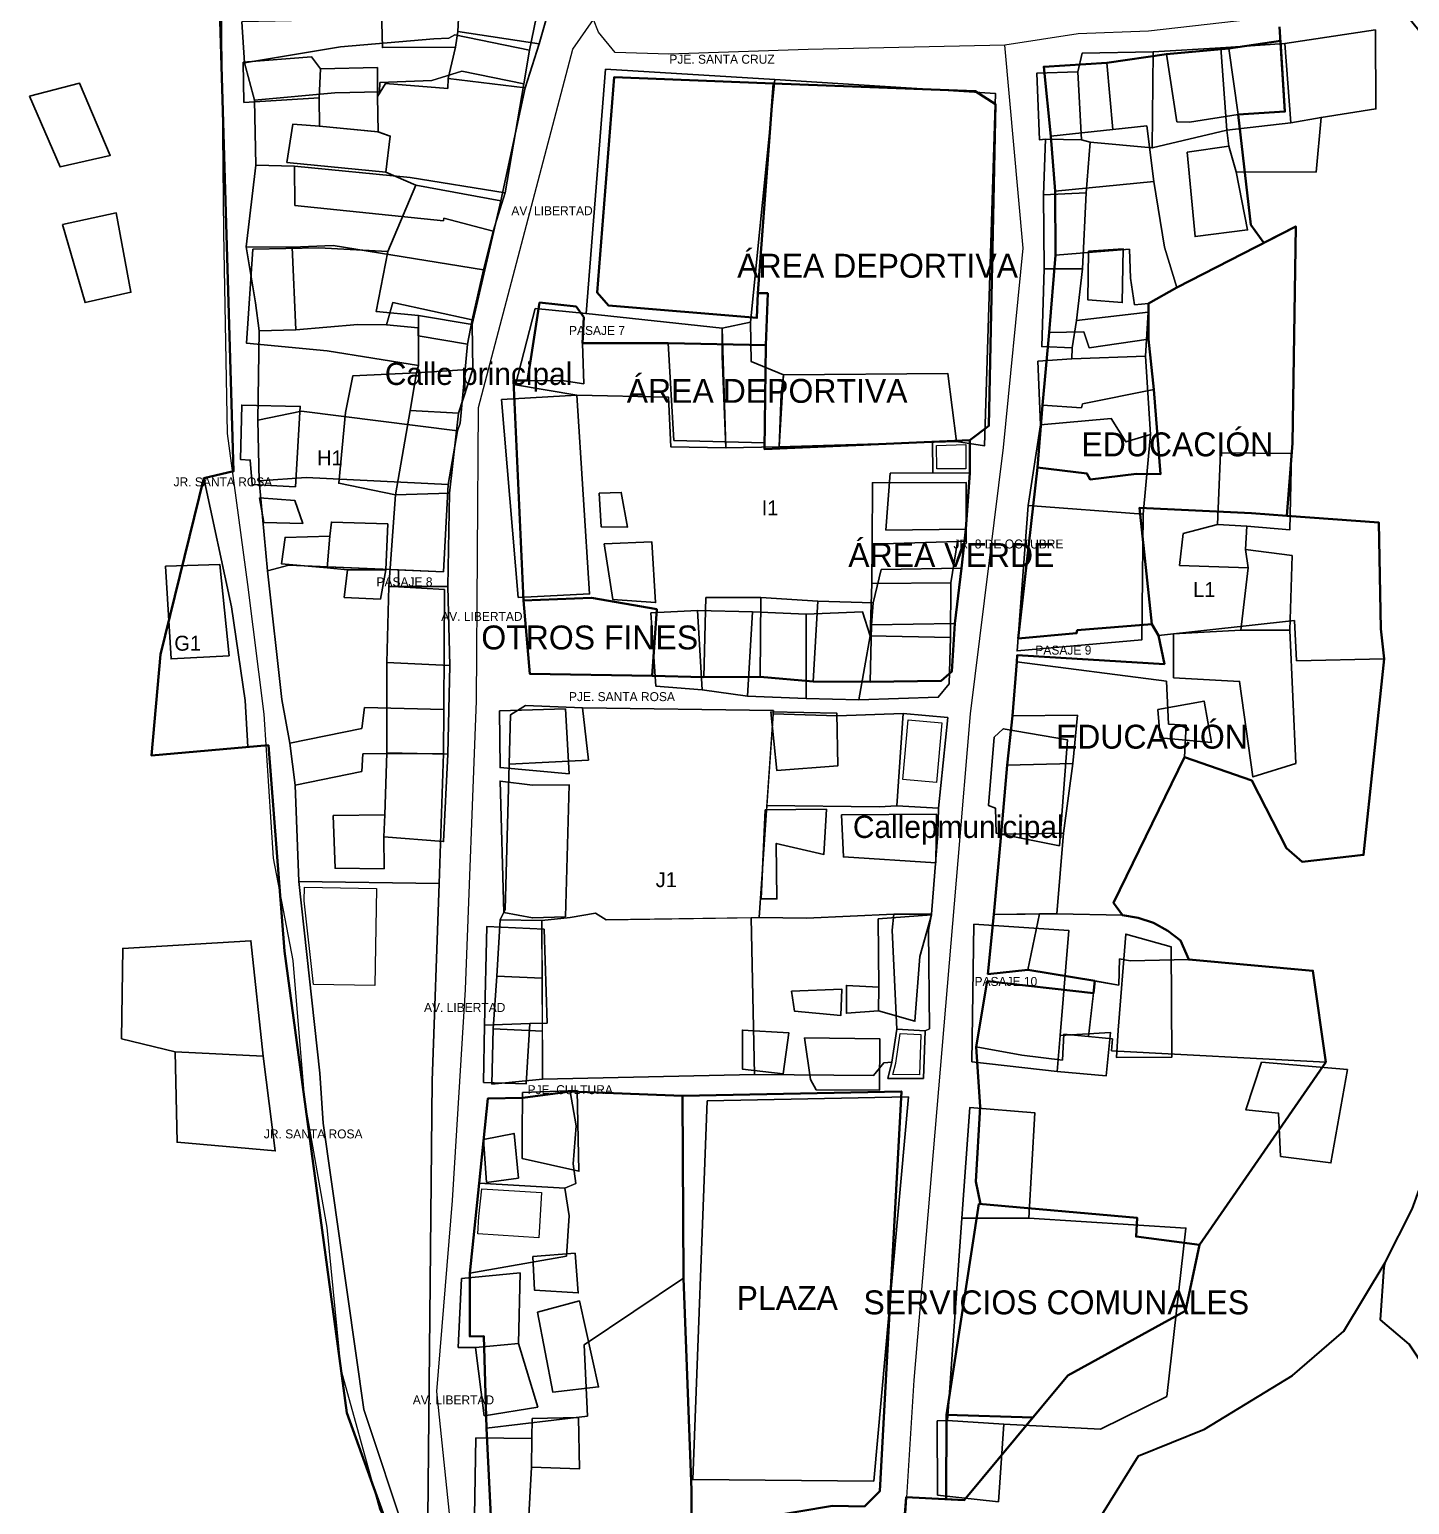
# Model space of a CAD drawing. Header units: metres. Extents: x 425183 to 426000, y 8434421 to 8436790.
# Drawn here: x 425346.7 to 425519.7, y 8435591.9 to 8435776.9 of the extents above; entities that cross this region are included whole.
import ezdxf
from ezdxf.enums import TextEntityAlignment as Align

# ---------------------------------------------------------------- set-up
doc = ezdxf.new("R2010")
doc.units = ezdxf.units.M
for name, color, linetype, lineweight in [('01_RIOS_Y_CUENCAS', 140, 'Continuous', 35), ('02_CALLES_Y_VIAS', 7, 'Continuous', 25), ('03_MANZANAS_ROTULOS', 6, 'Continuous', 35), ('04_LOTES_PREDIALES', 7, 'Continuous', 15), ('05_HUELLAS_CASAS_USUARIO', 30, 'Continuous', 30), ('06_HUELLAS_CASAS_COMPLEMENTO', 4, 'Continuous', 25), ('07_EQUIPAMIENTOS', 3, 'Continuous', 40)]:
    doc.layers.add(name, color=color, linetype=linetype, lineweight=lineweight)
doc.layers.add('08_TOPONIMIA_ROTULOS', color=7, linetype='Continuous')

msp = doc.modelspace()

# ---------------------------------------------------------------- linework, layer by layer
at = {"layer": '01_RIOS_Y_CUENCAS'}
for points in [[(425481.13, 8435590.67), (425485.73, 8435598.03), (425494.01, 8435601.4), (425505.05, 8435608.14), (425511.48, 8435613.66), (425516.66, 8435622.29), (425520.07, 8435628.99), (425524.97, 8435642.48), (425527.12, 8435665.17), (425528.96, 8435679.58), (425530.49, 8435689.7), (425534.78, 8435713.92), (425540, 8435732.31), (425539.08, 8435750.71), (425536.93, 8435758.68), (425530.49, 8435768.18), (425524.36, 8435772.47), (425512.21, 8435787.57)], [(425527.43, 8435590.59), (425527.04, 8435594.27), (425524.97, 8435600.79), (425523.13, 8435604.85), (425521.83, 8435608.83), (425519.69, 8435612.05), (425516.08, 8435615.12), (425516.54, 8435621.71), (425516.66, 8435622.29)]]:
    msp.add_lwpolyline(points, dxfattribs=at)
at = {"layer": '02_CALLES_Y_VIAS'}
for points in [[(425398.68, 8435573.24), (425394.66, 8435582.37), (425390.59, 8435591.34), (425385.76, 8435608.81), (425384, 8435626.67), (425381.17, 8435642.54), (425379.71, 8435660.17), (425377.26, 8435672.97), (425376.11, 8435691.06), (425374.04, 8435707.31), (425371.51, 8435726.24), (425371.05, 8435751.45), (425370.66, 8435788.63)], [(425574.58, 8435724.27), (425573.05, 8435736.05), (425566.46, 8435747.39), (425556.34, 8435761.34), (425547.45, 8435770.31), (425538.64, 8435776.29), (425531.12, 8435779.74), (425527.22, 8435781.35), (425509.51, 8435779.97), (425501.69, 8435778.36), (425486.98, 8435776.67), (425478.16, 8435776.36), (425468.96, 8435774.93)], [(425386.74, 8435282.47), (425392.66, 8435302.63), (425392.84, 8435335.12), (425391.47, 8435357.95), (425392.12, 8435389.7), (425392.57, 8435427.02), (425391.4, 8435444.65), (425395.01, 8435486.43), (425394.75, 8435513.35), (425398.03, 8435541.03), (425398.15, 8435562.38), (425398.68, 8435573.24), (425400.14, 8435583.17), (425397.74, 8435606.1), (425399.73, 8435630.05), (425401.33, 8435656.51), (425402.72, 8435692.72), (425402.98, 8435729.48), (425414.81, 8435774.44), (425417.41, 8435778.16)], [(425446.04, 8435366.98), (425450.88, 8435380.12), (425452.95, 8435393.76), (425454.4, 8435410.01), (425453.33, 8435434.46), (425452.41, 8435466.19), (425452.41, 8435535.48), (425454.86, 8435563.38), (425457.62, 8435607.53), (425463.14, 8435672.68), (425464.67, 8435691.08), (425468.81, 8435724.49), (425471.26, 8435749.48), (425468.96, 8435774.93), (425444.32, 8435774.39), (425426.85, 8435773.78), (425420.1, 8435774.01), (425418.03, 8435776.54), (425417.41, 8435778.16)]]:
    msp.add_lwpolyline(points, dxfattribs=at)
at = {"layer": '04_LOTES_PREDIALES'}
for points in [[(425401.99, 8435780.04), (425402.83, 8435783.44), (425392.27, 8435781.17), (425392.48, 8435779.18), (425389.09, 8435778.96), (425385.8, 8435778.1), (425373.3, 8435777.87), (425373.62, 8435772.73), (425385.66, 8435774.72), (425397.37, 8435775.73), (425399.27, 8435775.79), (425400.01, 8435776.21), (425409.36, 8435774.28), (425410.21, 8435778.34), (425401.99, 8435780.04)], [(425400.87, 8435771.68), (425408.66, 8435770.09), (425409.36, 8435774.28), (425400.01, 8435776.21), (425399.27, 8435775.79), (425397.37, 8435775.73), (425385.66, 8435774.72), (425373.62, 8435772.73), (425374.89, 8435768.05), (425384.95, 8435768.94), (425390.55, 8435769.06), (425390.61, 8435770.25), (425397.11, 8435770.49), (425400.87, 8435771.68)], [(425497.07, 8435774.49), (425489.25, 8435773.8), (425490.55, 8435765.3), (425492.15, 8435765.29), (425498.23, 8435766.22), (425497.07, 8435774.49)], [(425503.55, 8435775.46), (425497.07, 8435774.49), (425498.23, 8435766.22), (425504.11, 8435766.6), (425503.55, 8435775.46)], [(425481.78, 8435772.72), (425473.85, 8435772.21), (425474.75, 8435763.51), (425482.51, 8435764.35), (425481.78, 8435772.72)], [(425481.78, 8435772.72), (425482.51, 8435764.35), (425486.78, 8435764.82), (425487.66, 8435757.82), (425489.02, 8435749.58), (425490.55, 8435744.56), (425501.46, 8435750.15), (425499.81, 8435752.41), (425498.23, 8435766.22), (425492.15, 8435765.29), (425490.55, 8435765.3), (425489.25, 8435773.8), (425481.78, 8435772.72)], [(425408.66, 8435770.09), (425400.87, 8435771.68), (425397.11, 8435770.49), (425390.61, 8435770.25), (425390.55, 8435769.06), (425384.95, 8435768.94), (425374.89, 8435768.05), (425375.03, 8435759.9), (425379.88, 8435759.74), (425394.41, 8435758.34), (425406.3, 8435756.39), (425408.66, 8435770.09)], [(425439.98, 8435770.14), (425420, 8435770.92), (425417.84, 8435743.9), (425419.26, 8435742.29), (425437.89, 8435740.72), (425437.99, 8435743.82), (425439.98, 8435770.14)], [(425486.78, 8435764.82), (425474.75, 8435763.51), (425475.27, 8435756.63), (425487.66, 8435757.82), (425486.78, 8435764.82)], [(425398.62, 8435753.24), (425398.57, 8435752.9), (425379.92, 8435754.84), (425379.88, 8435759.74), (425375.03, 8435759.9), (425373.84, 8435749.62), (425379.59, 8435749.59), (425384.73, 8435749.81), (425403.59, 8435746.77), (425404.81, 8435751.62), (425398.62, 8435753.24)], [(425406.3, 8435756.39), (425394.41, 8435758.34), (425379.88, 8435759.74), (425379.92, 8435754.84), (425398.57, 8435752.9), (425398.62, 8435753.24), (425404.81, 8435751.62), (425406.3, 8435756.39)], [(425475.34, 8435748.58), (425484.61, 8435749.33), (425484.72, 8435745.73), (425485.24, 8435742.37), (425486.98, 8435742.55), (425490.55, 8435744.56), (425489.02, 8435749.58), (425487.66, 8435757.82), (425475.27, 8435756.63), (425475.34, 8435748.58)], [(425379.59, 8435749.59), (425373.84, 8435749.62), (425375, 8435742.62), (425375.46, 8435739.1), (425380.06, 8435739.25), (425379.59, 8435749.59)], [(425403.59, 8435746.77), (425384.73, 8435749.81), (425379.59, 8435749.59), (425380.06, 8435739.25), (425387.83, 8435739.89), (425391.43, 8435739.87), (425392.22, 8435742.66), (425402.18, 8435740.48), (425403.59, 8435746.77)], [(425484.72, 8435745.73), (425484.61, 8435749.33), (425475.34, 8435748.58), (425474.52, 8435738.91), (425478.87, 8435738.99), (425479.57, 8435736.96), (425486.99, 8435738.05), (425486.98, 8435742.55), (425485.24, 8435742.37), (425484.72, 8435745.73)], [(425402.18, 8435740.48), (425392.22, 8435742.66), (425391.43, 8435739.87), (425395.42, 8435739.5), (425395.39, 8435738.46), (425401.61, 8435737.43), (425402.18, 8435740.48)], [(425416.01, 8435737.57), (425416.18, 8435740.81), (425415.2, 8435742.14), (425410.63, 8435742.65), (425409.1, 8435732.87), (425413.7, 8435732.83), (425416.17, 8435732.47), (425416.01, 8435737.57)], [(425401.61, 8435737.43), (425395.39, 8435738.46), (425395.42, 8435739.5), (425391.43, 8435739.87), (425387.83, 8435739.89), (425380.06, 8435739.25), (425375.46, 8435739.1), (425375.31, 8435727.9), (425380.79, 8435729.05), (425400.33, 8435726.58), (425400.67, 8435727.52), (425401.61, 8435737.43)], [(425416.01, 8435737.57), (425416.17, 8435732.47), (425413.7, 8435732.83), (425407.35, 8435732.88), (425408.61, 8435705.31), (425417.15, 8435705.64), (425425.33, 8435704.21), (425424.76, 8435695.83), (425431.21, 8435695.69), (425431.48, 8435705.69), (425438.38, 8435705.67), (425445.52, 8435705.23), (425452.46, 8435705), (425453.48, 8435709.18), (425463.53, 8435709.34), (425464.1, 8435714.25), (425454.05, 8435714.1), (425454.58, 8435721.28), (425459.93, 8435721.29), (425459.9, 8435725.19), (425438.82, 8435724.28), (425438.83, 8435725.08), (425427.48, 8435725.34), (425426.76, 8435737.57), (425416.01, 8435737.57)], [(425439.01, 8435737.32), (425426.76, 8435737.57), (425427.48, 8435725.34), (425438.83, 8435725.08), (425439.01, 8435737.32)], [(425486.99, 8435738.05), (425479.57, 8435736.96), (425478.87, 8435738.99), (425474.52, 8435738.91), (425473.72, 8435729.8), (425478.61, 8435729.46), (425478.71, 8435729.95), (425487.68, 8435731.74), (425486.99, 8435738.05)], [(425473.06, 8435721.98), (425479.27, 8435721.22), (425479.67, 8435720.48), (425485.48, 8435721.16), (425488.48, 8435721.12), (425487.68, 8435731.74), (425478.71, 8435729.95), (425478.61, 8435729.46), (425473.72, 8435729.8), (425473.06, 8435721.98)], [(425400.33, 8435726.58), (425380.79, 8435729.05), (425375.31, 8435727.9), (425375.46, 8435720.3), (425381.35, 8435720.7), (425399.18, 8435719.83), (425400.33, 8435726.58)], [(425464.6, 8435725.39), (425459.9, 8435725.19), (425459.93, 8435721.29), (425464.58, 8435721.29), (425464.6, 8435725.39)], [(425372, 8435704.49), (425368.53, 8435720.62), (425363.09, 8435698.53), (425361.95, 8435685.88), (425374.05, 8435686.93), (425373.72, 8435692.77), (425372, 8435704.49)], [(425368.53, 8435720.62), (425372, 8435704.49), (425373.72, 8435692.77), (425374.05, 8435686.93), (425361.95, 8435685.88), (425363.09, 8435698.53), (425368.53, 8435720.62)], [(425399.18, 8435719.83), (425381.35, 8435720.7), (425375.46, 8435720.3), (425376.52, 8435709), (425379.17, 8435709.73), (425398.6, 8435708.89), (425399.18, 8435719.83)], [(425464.58, 8435721.29), (425454.58, 8435721.28), (425454.05, 8435714.1), (425464.1, 8435714.25), (425464.58, 8435721.29)], [(425515.87, 8435715.09), (425499.91, 8435716.26), (425485.88, 8435716.93), (425487.42, 8435702.31), (425488.26, 8435700.89), (425505.3, 8435702.79), (425505.57, 8435697.75), (425516.57, 8435697.96), (425516.14, 8435701.74), (425515.87, 8435715.09)], [(425398.72, 8435706.68), (425392.93, 8435706.99), (425392.95, 8435709.14), (425379.17, 8435709.73), (425376.52, 8435709), (425378.3, 8435692.9), (425379.29, 8435687.39), (425388.35, 8435689.25), (425388.66, 8435691.88), (425398.61, 8435691.63), (425398.72, 8435706.68)], [(425463.53, 8435709.34), (425453.48, 8435709.18), (425452.46, 8435705), (425452.27, 8435702.26), (425462.72, 8435702.39), (425463.53, 8435709.34)], [(425438.38, 8435705.67), (425431.48, 8435705.69), (425431.21, 8435695.69), (425438.31, 8435695.72), (425438.38, 8435705.67)], [(425445.52, 8435705.23), (425438.38, 8435705.67), (425438.31, 8435695.72), (425444.94, 8435695.15), (425445.52, 8435705.23)], [(425452.27, 8435702.26), (425452.46, 8435705), (425445.52, 8435705.23), (425444.94, 8435695.15), (425452.09, 8435695.11), (425452.27, 8435702.26)], [(425462.72, 8435702.39), (425452.27, 8435702.26), (425452.09, 8435695.11), (425460.99, 8435695.21), (425462.34, 8435696.4), (425462.72, 8435702.39)], [(425516.57, 8435697.96), (425505.57, 8435697.75), (425505.3, 8435702.79), (425488.26, 8435700.89), (425489, 8435697.32), (425470.53, 8435698.44), (425470.5, 8435697.59), (425489.24, 8435695.17), (425489.51, 8435689.78), (425491.7, 8435689.68), (425491.51, 8435685.63), (425499.97, 8435682.71), (425504.3, 8435674.25), (425506.26, 8435672.54), (425513.96, 8435673.4), (425516.57, 8435697.96)], [(425469.92, 8435690.82), (425478.07, 8435690.92), (425477.52, 8435684.84), (425476.33, 8435676.12), (425475.48, 8435666.01), (425483.72, 8435665.84), (425482.61, 8435667.39), (425491.51, 8435685.63), (425491.7, 8435689.68), (425489.51, 8435689.78), (425489.24, 8435695.17), (425470.5, 8435697.59), (425469.92, 8435690.82)], [(425398.61, 8435691.63), (425388.66, 8435691.88), (425388.35, 8435689.25), (425379.29, 8435687.39), (425379.97, 8435682.13), (425388.34, 8435683.87), (425388.46, 8435686.06), (425398.56, 8435686.13), (425398.61, 8435691.63)], [(425461.84, 8435690.61), (425460.67, 8435679.27), (425460.58, 8435676.02), (425459.8, 8435665.95), (425459.42, 8435663.94), (425459.51, 8435651.59), (425458.97, 8435651.34), (425458.77, 8435645.34), (425454.32, 8435645.35), (425454.81, 8435647.39), (425453.82, 8435647.32), (425452.5, 8435645.75), (425437.6, 8435645.87), (425411, 8435645.28), (425404.63, 8435644.65), (425404.79, 8435651.6), (425405.26, 8435658.18), (425405.68, 8435665.27), (425406.31, 8435666.57), (425406.82, 8435684.77), (425407, 8435690.96), (425408.86, 8435692.14), (425416.01, 8435691.82), (425439.95, 8435691.52), (425439.92, 8435691.07), (425447.97, 8435690.83), (425456.21, 8435691.11), (425461.84, 8435690.61)], [(425439.95, 8435691.52), (425416.01, 8435691.82), (425416.75, 8435685.26), (425406.82, 8435684.77), (425406.31, 8435666.57), (425405.68, 8435665.27), (425410.92, 8435665.18), (425414.46, 8435665.54), (425417.66, 8435666.08), (425418.96, 8435665.24), (425438.16, 8435665.53), (425439.95, 8435691.52)], [(425416.01, 8435691.82), (425408.86, 8435692.14), (425407, 8435690.96), (425406.82, 8435684.77), (425416.75, 8435685.26), (425416.01, 8435691.82)], [(425456.21, 8435691.11), (425447.97, 8435690.83), (425439.92, 8435691.07), (425439.13, 8435679.6), (425453.23, 8435679.44), (425455.43, 8435679.54), (425456.21, 8435691.11)], [(425461.84, 8435690.61), (425456.21, 8435691.11), (425455.43, 8435679.54), (425460.67, 8435679.27), (425461.84, 8435690.61)], [(425478.07, 8435690.92), (425469.92, 8435690.82), (425469.27, 8435684.65), (425477.52, 8435684.84), (425478.07, 8435690.92)], [(425398.56, 8435686.13), (425388.46, 8435686.06), (425388.34, 8435683.87), (425379.97, 8435682.13), (425380.45, 8435670.04), (425398.05, 8435669.79), (425398.56, 8435686.13)], [(425477.52, 8435684.84), (425469.27, 8435684.65), (425468.53, 8435675.98), (425476.33, 8435676.12), (425477.52, 8435684.84)], [(425460.58, 8435676.02), (425460.67, 8435679.27), (425455.43, 8435679.54), (425453.23, 8435679.44), (425439.13, 8435679.6), (425438.16, 8435665.53), (425444.11, 8435665.46), (425455.05, 8435665.98), (425459.8, 8435665.95), (425460.58, 8435676.02)], [(425476.33, 8435676.12), (425468.53, 8435675.98), (425467.58, 8435665.93), (425475.48, 8435666.01), (425476.33, 8435676.12)], [(425397.14, 8435645.05), (425398.05, 8435669.79), (425380.45, 8435670.04), (425383.06, 8435646.03), (425383.48, 8435639.74), (425388.59, 8435603.86), (425393.99, 8435587.63), (425396.53, 8435581.76), (425397.14, 8435645.05)], [(425410.92, 8435665.18), (425405.68, 8435665.27), (425405.26, 8435658.18), (425410.95, 8435657.93), (425410.92, 8435665.18)], [(425437.16, 8435665.52), (425418.96, 8435665.24), (425417.66, 8435666.08), (425414.46, 8435665.54), (425410.92, 8435665.18), (425411, 8435645.28), (425437.6, 8435645.87), (425437.16, 8435665.52)], [(425454.85, 8435663.94), (425455.05, 8435665.98), (425444.11, 8435665.46), (425438.16, 8435665.53), (425437.16, 8435665.52), (425437.6, 8435645.87), (425452.5, 8435645.75), (425453.82, 8435647.32), (425454.81, 8435647.39), (425455.42, 8435651.55), (425454.85, 8435663.94)], [(425455.05, 8435665.98), (425454.85, 8435663.94), (425455.42, 8435651.55), (425458.97, 8435651.34), (425459.51, 8435651.59), (425459.42, 8435663.94), (425459.8, 8435665.95), (425455.05, 8435665.98)], [(425473.33, 8435665.99), (425467.58, 8435665.93), (425466.86, 8435658.46), (425471.88, 8435658.98), (425473.33, 8435665.99)], [(425483.27, 8435657.08), (425483.36, 8435660.38), (425484.69, 8435660.13), (425492.04, 8435660.26), (425491.02, 8435662.66), (425489.44, 8435663.89), (425487.64, 8435664.86), (425485.7, 8435665.52), (425483.72, 8435665.84), (425475.48, 8435666.01), (425473.33, 8435665.99), (425471.88, 8435658.98), (425483.27, 8435657.08)], [(425507.62, 8435658.86), (425492.04, 8435660.26), (425484.69, 8435660.13), (425483.36, 8435660.38), (425483.27, 8435657.08), (425480.26, 8435657.59), (425479.45, 8435650.63), (425482.49, 8435650.35), (425482.37, 8435648.81), (425509.23, 8435647.42), (425507.62, 8435658.86)], [(425410.95, 8435657.93), (425405.26, 8435658.18), (425404.79, 8435651.6), (425410.98, 8435651.28), (425410.95, 8435657.93)], [(425465.39, 8435649.33), (425471.09, 8435648.27), (425476.2, 8435647.67), (425476.36, 8435650.92), (425479.45, 8435650.63), (425480.08, 8435656.05), (425466.77, 8435657.57), (425465.39, 8435649.33)], [(425410.98, 8435651.28), (425404.79, 8435651.6), (425404.63, 8435644.65), (425411, 8435645.28), (425410.98, 8435651.28)], [(425458.97, 8435651.34), (425455.42, 8435651.55), (425454.81, 8435647.39), (425454.32, 8435645.35), (425458.77, 8435645.34), (425458.97, 8435651.34)], [(425465.88, 8435641.8), (425465.35, 8435632.46), (425465.92, 8435629.62), (425485.59, 8435627.87), (425485.43, 8435625.53), (425493.41, 8435624.5), (425509.23, 8435647.42), (425482.37, 8435648.81), (425482.49, 8435650.35), (425476.36, 8435650.92), (425476.2, 8435647.67), (425471.09, 8435648.27), (425465.39, 8435649.33), (425465.88, 8435641.8)], [(425414.48, 8435643.73), (425415.21, 8435639.44), (425414.84, 8435634.66), (425415.16, 8435632.18), (425413.78, 8435631.59), (425414.33, 8435628.14), (425413.99, 8435623.1), (425401.88, 8435620.96), (425401.87, 8435613.01), (425403.62, 8435613.06), (425403.99, 8435601.51), (425416.65, 8435603.01), (425416.22, 8435611.95), (425428.66, 8435620.34), (425428.57, 8435643.19), (425414.48, 8435643.73)], [(425403.05, 8435632.25), (425413.78, 8435631.59), (425415.16, 8435632.18), (425414.84, 8435634.66), (425415.21, 8435639.44), (425414.48, 8435643.73), (425408.53, 8435642.95), (425404.13, 8435642.85), (425403.05, 8435632.25)], [(425401.88, 8435620.96), (425413.99, 8435623.1), (425414.33, 8435628.14), (425413.78, 8435631.59), (425403.05, 8435632.25), (425401.88, 8435620.96)], [(425404.83, 8435584.53), (425403.49, 8435584.37), (425403.62, 8435573.67), (425413.72, 8435575.11), (425413.97, 8435573.23), (425425.05, 8435573.81), (425432.1, 8435573.58), (425430.48, 8435589.04), (425429.7, 8435589.66), (425429.7, 8435593.76), (425428.66, 8435620.34), (425416.22, 8435611.95), (425416.65, 8435603.01), (425403.99, 8435601.51), (425404.83, 8435584.53)], [(425472.49, 8435602.85), (425461.65, 8435603.2), (425461.62, 8435592.6), (425463.86, 8435592.48), (425472.49, 8435602.85)]]:
    msp.add_lwpolyline(points, close=True, dxfattribs=at)
for points in [[(425410.21, 8435778.34), (425409.36, 8435774.28), (425408.66, 8435770.09), (425406.3, 8435756.39), (425404.81, 8435751.62), (425403.59, 8435746.77), (425402.18, 8435740.48), (425401.61, 8435737.43), (425400.67, 8435727.52), (425400.33, 8435726.58), (425399.18, 8435719.83), (425398.6, 8435708.89), (425392.95, 8435709.14), (425392.93, 8435706.99), (425398.72, 8435706.68), (425398.61, 8435691.63), (425398.56, 8435686.13), (425398.05, 8435669.79), (425397.14, 8435645.05), (425396.53, 8435581.76)], [(425393.99, 8435587.63), (425388.59, 8435603.86), (425383.48, 8435639.74), (425383.06, 8435646.03), (425380.45, 8435670.04), (425379.97, 8435682.13), (425379.29, 8435687.39), (425378.3, 8435692.9), (425376.52, 8435709), (425375.46, 8435720.3), (425375.31, 8435727.9), (425375.46, 8435739.1), (425375, 8435742.62), (425373.84, 8435749.62), (425375.03, 8435759.9), (425374.89, 8435768.05), (425373.62, 8435772.73), (425373.3, 8435777.87)]]:
    msp.add_lwpolyline(points, dxfattribs=at)
at = {"layer": '05_HUELLAS_CASAS_USUARIO'}
for points in [[(425410.58, 8435775.09), (425411.73, 8435779.19), (425411.12, 8435783.72), (425400.81, 8435784.06), (425400.65, 8435782.49), (425400.39, 8435776.63), (425410.58, 8435775.09)], [(425390.73, 8435782.37), (425400.65, 8435782.49), (425400.39, 8435776.63), (425400.08, 8435774.67), (425390.92, 8435774.63), (425390.73, 8435782.37)], [(425399.18, 8435770.73), (425400.08, 8435774.67), (425400.39, 8435776.63), (425410.58, 8435775.09), (425408.84, 8435769.58), (425399.18, 8435770.73)], [(425504.83, 8435765.18), (425508.63, 8435765.87), (425515.52, 8435766.94), (425515.45, 8435776.83), (425504.1, 8435775.15), (425504.83, 8435765.18)], [(425487.47, 8435762.04), (425496.82, 8435764.26), (425496.06, 8435774.61), (425487.59, 8435774.07), (425487.47, 8435762.04)], [(425496.82, 8435764.26), (425504.83, 8435765.18), (425504.1, 8435775.15), (425496.06, 8435774.61), (425496.82, 8435764.26)], [(425373.44, 8435772.8), (425373.56, 8435767.74), (425382.98, 8435768.31), (425383.16, 8435771.95), (425382.03, 8435773.45), (425373.44, 8435772.8)], [(425478.14, 8435771.58), (425478.66, 8435773.92), (425487.59, 8435774.07), (425487.47, 8435762.04), (425479.67, 8435762.77), (425478.6, 8435763.07), (425478.14, 8435771.58)], [(425390.37, 8435764.06), (425390.29, 8435768.5), (425390.29, 8435772.11), (425383.16, 8435771.95), (425382.98, 8435768.31), (425383.01, 8435764.75), (425390.37, 8435764.06)], [(425405.77, 8435755.4), (425408.84, 8435769.58), (425399.18, 8435770.73), (425399.11, 8435769.5), (425391.29, 8435770.11), (425390.29, 8435768.5), (425390.37, 8435764.06), (425391.9, 8435763.52), (425391.36, 8435759), (425395.12, 8435757.39), (425405.77, 8435755.4)], [(425418.91, 8435771.91), (425416.46, 8435741.26), (425433.53, 8435739.45), (425437.07, 8435740.18), (425440.14, 8435770.61), (425418.91, 8435771.91)], [(425462.9, 8435725.24), (425466.44, 8435724.7), (425467.82, 8435768.85), (425440.14, 8435770.61), (425437.07, 8435740.18), (425437.16, 8435735.28), (425441.21, 8435733.59), (425461.83, 8435733.74), (425462.9, 8435725.24)], [(425474.08, 8435763.15), (425473.31, 8435763.07), (425473, 8435771.43), (425478.14, 8435771.58), (425478.6, 8435763.07), (425474.08, 8435763.15)], [(425346.66, 8435768.54), (425350.49, 8435759.65), (425356.78, 8435761.11), (425352.95, 8435770.15), (425346.66, 8435768.54)], [(425391.36, 8435759), (425378.95, 8435760.23), (425379.7, 8435765.04), (425383.01, 8435764.75), (425390.36, 8435764.05), (425391.9, 8435763.52), (425391.36, 8435759)], [(425497.97, 8435759.05), (425508.01, 8435759.01), (425508.63, 8435765.87), (425504.83, 8435765.18), (425496.82, 8435764.26), (425497.05, 8435762.27), (425497.97, 8435759.05)], [(425473.81, 8435756.17), (425474.08, 8435763.15), (425478.6, 8435763.07), (425479.67, 8435762.77), (425479.17, 8435756.4), (425473.81, 8435756.17)], [(425491.84, 8435761.5), (425492.84, 8435750.92), (425499.43, 8435751.77), (425497.97, 8435759.05), (425497.05, 8435762.27), (425491.84, 8435761.5)], [(425395.43, 8435741.03), (425402.17, 8435739.91), (425405.77, 8435755.4), (425395.12, 8435757.39), (425391.59, 8435749.04), (425390.14, 8435741.52), (425395.43, 8435741.03)], [(425473.9, 8435746.86), (425473.81, 8435756.17), (425479.17, 8435756.4), (425478.73, 8435746.86), (425473.9, 8435746.86)], [(425350.8, 8435752.45), (425353.64, 8435742.64), (425359.38, 8435743.94), (425357.54, 8435753.9), (425350.8, 8435752.45)], [(425374.66, 8435749.34), (425373.89, 8435737.54), (425384.01, 8435736.62), (425395.43, 8435734.74), (425395.43, 8435741.03), (425390.14, 8435741.52), (425391.59, 8435749.04), (425382.93, 8435749.5), (425374.66, 8435749.34)], [(425479.48, 8435749.09), (425479.4, 8435742.99), (425483.7, 8435742.65), (425483.81, 8435749.39), (425479.48, 8435749.09)], [(425473.9, 8435746.86), (425473.6, 8435737.13), (425477.43, 8435736.97), (425477.97, 8435740.42), (425478.73, 8435746.86), (425473.9, 8435746.86)], [(425402.24, 8435734.32), (425402.17, 8435739.91), (425395.43, 8435741.03), (425395.43, 8435734.74), (425395.19, 8435733.86), (425402.24, 8435734.32)], [(425410.08, 8435741.91), (425407.62, 8435732.33), (425415.29, 8435731.02), (425426.78, 8435730.79), (425427.09, 8435724.58), (425433.99, 8435724.43), (425433.53, 8435735.93), (425433.53, 8435739.45), (425416.46, 8435741.26), (425410.08, 8435741.91)], [(425486.61, 8435735.91), (425486.95, 8435741.46), (425477.97, 8435740.42), (425477.43, 8435736.97), (425477.37, 8435735.58), (425486.61, 8435735.91)], [(425433.99, 8435724.43), (425440.66, 8435724.58), (425441.21, 8435733.59), (425437.16, 8435735.28), (425437.07, 8435740.18), (425433.53, 8435739.45), (425433.99, 8435724.43)], [(425473.12, 8435735.3), (425473.43, 8435727.33), (425482.32, 8435728.1), (425484.16, 8435725.18), (425487.23, 8435726.1), (425486.61, 8435735.91), (425477.37, 8435735.58), (425473.12, 8435735.3)], [(425392.58, 8435718.53), (425385.45, 8435719.99), (425386.3, 8435728.88), (425387.22, 8435733.48), (425395.19, 8435733.86), (425394.42, 8435729.11), (425392.58, 8435718.53)], [(425400.48, 8435728.8), (425402.24, 8435734.32), (425395.19, 8435733.86), (425394.42, 8435729.11), (425400.48, 8435728.8)], [(425440.66, 8435724.58), (425462.9, 8435725.24), (425461.83, 8435733.74), (425441.21, 8435733.59), (425440.91, 8435731.21), (425440.66, 8435724.58)], [(425407.93, 8435705.65), (425416.9, 8435706.11), (425415.29, 8435731.02), (425405.86, 8435730.49), (425407.93, 8435705.65)], [(425380.01, 8435719.53), (425374.57, 8435719.83), (425374.34, 8435722.9), (425373.11, 8435722.98), (425373.27, 8435729.8), (425380.62, 8435729.64), (425380.01, 8435719.53)], [(425399.33, 8435718.76), (425392.58, 8435718.53), (425394.42, 8435729.11), (425400.48, 8435728.8), (425399.33, 8435718.76)], [(425473.43, 8435727.33), (425471.9, 8435717.21), (425486.31, 8435716.14), (425487.23, 8435726.1), (425484.16, 8435725.18), (425482.32, 8435728.1), (425473.43, 8435727.33)], [(425496.04, 8435723.8), (425504.93, 8435723.73), (425504.7, 8435714.15), (425499.34, 8435714.61), (425495.66, 8435714.84), (425496.04, 8435723.8)], [(425399.13, 8435707.03), (425399.33, 8435718.76), (425392.58, 8435718.53), (425391.74, 8435707.03), (425399.13, 8435707.03)], [(425418.12, 8435718.76), (425418.35, 8435714.54), (425421.65, 8435714.47), (425420.88, 8435718.84), (425418.12, 8435718.76)], [(425452.35, 8435712.36), (425452.38, 8435720.06), (425464.11, 8435720.1), (425464.11, 8435712.74), (425463.04, 8435712.7), (425452.35, 8435712.36)], [(425375.49, 8435718.15), (425376.03, 8435715.08), (425380.93, 8435714.93), (425379.93, 8435717.84), (425375.49, 8435718.15)], [(425471.9, 8435717.21), (425486.31, 8435716.14), (425486.15, 8435700.35), (425470.52, 8435698.97), (425471.9, 8435717.21)], [(425391.35, 8435709.14), (425391.58, 8435714.89), (425384.53, 8435715.12), (425384.32, 8435713.37), (425384, 8435709.37), (425386.53, 8435709.14), (425391.35, 8435709.14)], [(425384, 8435709.37), (425378.25, 8435709.91), (425378.71, 8435713.2), (425384.32, 8435713.37), (425384, 8435709.37)], [(425491.36, 8435713.69), (425490.9, 8435709.7), (425499.49, 8435709.39), (425499.18, 8435711.69), (425499.34, 8435714.61), (425495.66, 8435714.84), (425491.36, 8435713.69)], [(425418.74, 8435712.4), (425419.81, 8435705.42), (425425.18, 8435705.04), (425424.72, 8435712.63), (425418.74, 8435712.4)], [(425452.31, 8435707.42), (425452.35, 8435712.36), (425463.04, 8435712.7), (425462.2, 8435707.49), (425452.31, 8435707.42)], [(425499.49, 8435709.39), (425498.57, 8435701.58), (425504.7, 8435701.58), (425505.01, 8435710.93), (425499.18, 8435711.69), (425499.49, 8435709.39)], [(425371.7, 8435698.37), (425370.55, 8435709.79), (425363.73, 8435709.58), (425364.42, 8435697.98), (425371.7, 8435698.37)], [(425390.66, 8435705.46), (425386.14, 8435705.69), (425386.53, 8435709.14), (425391.35, 8435709.14), (425390.66, 8435705.46)], [(425399.36, 8435697.15), (425399.13, 8435707.03), (425391.74, 8435707.03), (425391.47, 8435697.53), (425399.36, 8435697.15)], [(425462.16, 8435700.67), (425462.2, 8435707.49), (425452.31, 8435707.42), (425452.08, 8435700.86), (425462.16, 8435700.67)], [(425425.21, 8435694.54), (425431.04, 8435694.08), (425430.43, 8435704.04), (425424.6, 8435703.74), (425425.21, 8435694.54)], [(425430.43, 8435704.04), (425437.32, 8435703.89), (425436.71, 8435693.31), (425431.04, 8435694.08), (425430.43, 8435704.04)], [(425436.71, 8435693.31), (425444.07, 8435693.01), (425444.07, 8435703.58), (425437.32, 8435703.89), (425436.71, 8435693.31)], [(425444.07, 8435693.01), (425450.66, 8435692.85), (425452.08, 8435700.86), (425451.12, 8435703.89), (425444.07, 8435703.58), (425444.07, 8435693.01)], [(425450.66, 8435692.85), (425460.62, 8435693.16), (425462, 8435694.85), (425462.16, 8435700.67), (425452.08, 8435700.86), (425450.66, 8435692.85)], [(425490.14, 8435701.12), (425490.14, 8435695.6), (425498.42, 8435695.14), (425500.1, 8435683.18), (425505.47, 8435684.87), (425504.7, 8435701.58), (425498.57, 8435701.58), (425490.14, 8435701.12)], [(425399.13, 8435686.03), (425399.36, 8435697.15), (425391.47, 8435697.53), (425391.47, 8435686.18), (425399.13, 8435686.03)], [(425405.59, 8435691.47), (425405.67, 8435684.35), (425414.33, 8435683.58), (425413.87, 8435691.7), (425405.59, 8435691.47)], [(425439.62, 8435691.32), (425440.39, 8435683.96), (425448.05, 8435684.58), (425447.9, 8435691.17), (425439.62, 8435691.32)], [(425488.15, 8435691.61), (425488.45, 8435688.09), (425494.89, 8435687.47), (425493.97, 8435692.69), (425488.15, 8435691.61)], [(425467.65, 8435688.17), (425466.91, 8435679.6), (425467.82, 8435679.25), (425467.9, 8435676.12), (425475.82, 8435674.54), (425476.83, 8435687.84), (425468.77, 8435689.21), (425467.65, 8435688.17)], [(425391.47, 8435686.18), (425399.13, 8435686.03), (425398.6, 8435675.07), (425391.09, 8435675.68), (425391.22, 8435678.41), (425391.47, 8435686.18)], [(425406.13, 8435666.18), (425409.73, 8435665.49), (425413.87, 8435665.64), (425414.33, 8435682.2), (425409.73, 8435682.12), (425405.67, 8435682.66), (425406.13, 8435666.18)], [(425391.09, 8435675.68), (425391.12, 8435671.65), (425384.99, 8435671.73), (425384.76, 8435678.32), (425391.22, 8435678.41), (425391.09, 8435675.68)], [(425438.93, 8435679.06), (425446.6, 8435679.13), (425446.29, 8435673.46), (425440.31, 8435674.84), (425440.39, 8435667.87), (425438.4, 8435667.87), (425438.93, 8435679.06)], [(425448.51, 8435678.44), (425448.74, 8435673.15), (425460.32, 8435672.39), (425460.39, 8435678.52), (425448.51, 8435678.44)], [(425453.11, 8435665.39), (425453.17, 8435656.83), (425453.15, 8435653.83), (425457.7, 8435652.53), (425458.31, 8435660.67), (425459.77, 8435665.9), (425453.11, 8435665.39)], [(425409.39, 8435652.27), (425411.57, 8435652.31), (425411.19, 8435664.07), (425404.02, 8435664.42), (425403.71, 8435652.04), (425409.39, 8435652.27)], [(425464.86, 8435647.45), (425475.52, 8435646.23), (425475.91, 8435650.77), (425477.01, 8435663.91), (425465.09, 8435664.71), (425464.86, 8435647.45)], [(425483.17, 8435651.42), (425484.15, 8435663.46), (425489.83, 8435661.88), (425489.91, 8435648.03), (425482.97, 8435648), (425483.17, 8435651.42)], [(425375.96, 8435648.17), (425374.43, 8435662.64), (425358.36, 8435661.67), (425358.21, 8435650.34), (425364.94, 8435648.69), (425375.96, 8435648.17)], [(425442.24, 8435656.31), (425442.6, 8435653.8), (425448.42, 8435653.26), (425448.55, 8435656.54), (425442.24, 8435656.31)], [(425453.15, 8435653.83), (425453.17, 8435656.83), (425449.11, 8435657.03), (425449.12, 8435653.54), (425453.15, 8435653.83)], [(425403.6, 8435644.87), (425408.93, 8435644.68), (425409.39, 8435652.27), (425403.71, 8435652.04), (425403.6, 8435644.87)], [(425441.19, 8435645.93), (425436.07, 8435646.54), (425436.06, 8435651.42), (425441.87, 8435651.09), (425441.19, 8435645.93)], [(425443.84, 8435650.47), (425453.3, 8435650.35), (425453.24, 8435643.88), (425445.33, 8435643.93), (425444.62, 8435645.25), (425443.84, 8435650.47)], [(425475.52, 8435646.23), (425481.68, 8435645.69), (425482.23, 8435651.12), (425475.91, 8435650.77), (425475.52, 8435646.23)], [(425364.94, 8435648.69), (425365.16, 8435637.37), (425377.49, 8435636.29), (425375.96, 8435648.17), (425364.94, 8435648.69)], [(425501.16, 8435647.41), (425511.95, 8435646.47), (425509.88, 8435634.77), (425503.57, 8435635.59), (425503.28, 8435641.02), (425499.21, 8435641.42), (425501.16, 8435647.41)], [(425408.5, 8435643.61), (425408.43, 8435638.17), (425408.43, 8435635.33), (425415.56, 8435633.72), (425415.33, 8435643.84), (425408.5, 8435643.61)], [(425452.54, 8435594.85), (425429.84, 8435595.06), (425431.66, 8435642.55), (425456.88, 8435643.04), (425452.54, 8435594.85)], [(425472, 8435627.84), (425472.73, 8435641.06), (425464.6, 8435641.74), (425463.58, 8435627.85), (425472, 8435627.84)], [(425403.6, 8435637.71), (425403.98, 8435632.34), (425407.97, 8435632.88), (425407.43, 8435638.47), (425403.6, 8435637.71)], [(425463.58, 8435627.85), (425472, 8435627.84), (425491.68, 8435626.61), (425489.29, 8435605.5), (425480.96, 8435601.37), (425468.84, 8435602.03), (425461.77, 8435602.46), (425463.58, 8435627.85)], [(425409.79, 8435623.02), (425409.98, 8435618.84), (425415.48, 8435618.48), (425415.08, 8435623.45), (425409.79, 8435623.02)], [(425400.82, 8435620.27), (425408.18, 8435620.99), (425407.99, 8435612.15), (425402.6, 8435611.64), (425400.43, 8435611.64), (425400.82, 8435620.27)], [(425410.37, 8435616.06), (425412.29, 8435606.04), (425418.04, 8435606.68), (425415.62, 8435617.47), (425410.37, 8435616.06)], [(425403.68, 8435603.08), (425410.4, 8435604.15), (425407.99, 8435612.15), (425402.6, 8435611.64), (425403.68, 8435603.08)], [(425409.64, 8435600.21), (425409.72, 8435602.72), (425415.52, 8435602.84), (425415.63, 8435596.4), (425409.6, 8435596.61), (425409.64, 8435600.21)], [(425460.53, 8435593.1), (425460.5, 8435602.42), (425461.77, 8435602.46), (425468.84, 8435602.03), (425468.17, 8435592.28), (425460.53, 8435593.1)], [(425402.4, 8435585.53), (425402.64, 8435600.29), (425409.64, 8435600.21), (425409.6, 8435596.61), (425409.02, 8435585.97), (425402.4, 8435585.53)]]:
    msp.add_lwpolyline(points, close=True, dxfattribs=at)
at = {"layer": '06_HUELLAS_CASAS_COMPLEMENTO'}
for points in [[(425464.09, 8435724.87), (425464.08, 8435721.79), (425460.43, 8435721.79), (425460.4, 8435724.71), (425464.09, 8435724.87)], [(425456.85, 8435690.35), (425461.08, 8435689.97), (425460.42, 8435682.47), (425456.18, 8435682.85), (425456.85, 8435690.35)], [(425381.12, 8435667.62), (425381.14, 8435669.33), (425390.17, 8435669.2), (425389.99, 8435657.02), (425382.26, 8435657.13), (425381.12, 8435667.62)], [(425458.45, 8435650.87), (425458.28, 8435645.84), (425454.95, 8435645.85), (425455.3, 8435647.3), (425455.85, 8435651.02), (425458.45, 8435650.87)], [(425403.37, 8435631.53), (425410.88, 8435631.07), (425410.53, 8435625.4), (425402.88, 8435625.87), (425403.01, 8435628.05), (425403.37, 8435631.53)]]:
    msp.add_lwpolyline(points, close=True, dxfattribs=at)
at = {"layer": '07_EQUIPAMIENTOS'}
for points in [[(425370.47, 8435780.8), (425372.26, 8435721.51), (425368.53, 8435720.62), (425363.09, 8435698.53), (425361.95, 8435685.88), (425376.63, 8435687.15), (425378.66, 8435661.32), (425386.45, 8435603.44), (425396.4, 8435575.82)], [(425449.08, 8435496.45), (425456.62, 8435592.87), (425463.86, 8435592.48), (425476.87, 8435608.11), (425491.63, 8435616.21), (425493.41, 8435624.5), (425509.23, 8435647.42), (425507.62, 8435658.86), (425492.04, 8435660.26), (425491.02, 8435662.66), (425489.44, 8435663.89), (425487.64, 8435664.86), (425485.7, 8435665.52), (425483.72, 8435665.84), (425482.61, 8435667.39), (425491.51, 8435685.63), (425499.97, 8435682.71), (425504.3, 8435674.25), (425506.26, 8435672.54), (425513.96, 8435673.4), (425516.57, 8435697.96), (425516.14, 8435701.74), (425515.87, 8435715.09), (425504.35, 8435715.93), (425505.06, 8435725.01), (425505.46, 8435752.2), (425501.46, 8435750.15), (425499.81, 8435752.41), (425498.23, 8435766.22), (425504.11, 8435766.6), (425503.44, 8435777.22)], [(425404.83, 8435584.53), (425403.99, 8435601.51), (425403.62, 8435613.06), (425401.87, 8435613.01), (425401.88, 8435620.96), (425403.05, 8435632.25), (425404.13, 8435642.85), (425408.53, 8435642.95), (425414.48, 8435643.73), (425428.57, 8435643.19), (425456.01, 8435643.73), (425456.01, 8435643.73), (425453.3, 8435593.6), (425451.37, 8435591.71)]]:
    msp.add_lwpolyline(points, dxfattribs=at)
for points in [[(425504.11, 8435766.6), (425498.23, 8435766.22), (425499.81, 8435752.41), (425501.46, 8435750.15), (425505.46, 8435752.2), (425505.06, 8435725.01), (425504.35, 8435715.93), (425515.87, 8435715.09), (425516.14, 8435701.74), (425516.57, 8435697.96), (425513.96, 8435673.4), (425506.26, 8435672.54), (425504.3, 8435674.25), (425499.97, 8435682.71), (425491.51, 8435685.63), (425482.61, 8435667.39), (425483.72, 8435665.84), (425485.7, 8435665.52), (425487.64, 8435664.86), (425489.44, 8435663.89), (425491.02, 8435662.66), (425492.04, 8435660.26), (425507.62, 8435658.86), (425509.23, 8435647.42), (425493.41, 8435624.5), (425491.63, 8435616.21), (425476.87, 8435608.11), (425472.49, 8435602.85), (425463.86, 8435592.48), (425461.62, 8435592.6), (425461.65, 8435603.2), (425465.72, 8435629.64), (425465.92, 8435629.62), (425465.35, 8435632.46), (425465.88, 8435641.8), (425465.39, 8435649.33), (425466.77, 8435657.57), (425480.08, 8435656.05), (425480.26, 8435657.59), (425471.88, 8435658.98), (425466.86, 8435658.46), (425467.58, 8435665.93), (425468.53, 8435675.98), (425469.27, 8435684.65), (425469.92, 8435690.82), (425470.5, 8435697.59), (425470.53, 8435698.44), (425489, 8435697.32), (425488.26, 8435700.89), (425487.42, 8435702.31), (425478.05, 8435701.57), (425477.98, 8435701.18), (425470.66, 8435700.51), (425473.06, 8435721.98), (425473.72, 8435729.8), (425474.52, 8435738.91), (425475.34, 8435748.58), (425475.27, 8435756.63), (425474.75, 8435763.51), (425473.85, 8435772.21), (425481.78, 8435772.72), (425489.25, 8435773.8), (425497.07, 8435774.49), (425503.55, 8435775.46), (425504.11, 8435766.6)], [(425465.26, 8435769.16), (425467.79, 8435767.54), (425466.99, 8435727.2), (425464.6, 8435725.39), (425464.58, 8435721.29), (425464.1, 8435714.25), (425463.53, 8435709.34), (425462.72, 8435702.39), (425462.34, 8435696.4), (425460.99, 8435695.21), (425452.09, 8435695.11), (425444.94, 8435695.15), (425438.31, 8435695.72), (425431.21, 8435695.69), (425424.76, 8435695.83), (425409.42, 8435696.09), (425408.61, 8435705.31), (425407.35, 8435732.88), (425409.1, 8435732.87), (425410.63, 8435742.65), (425415.2, 8435742.14), (425416.18, 8435740.81), (425416.01, 8435737.57), (425426.76, 8435737.57), (425439.01, 8435737.32), (425439.24, 8435743.82), (425437.99, 8435743.82), (425437.89, 8435740.72), (425419.26, 8435742.29), (425417.84, 8435743.9), (425420, 8435770.92), (425439.98, 8435770.14), (425465.26, 8435769.16)], [(425467.79, 8435767.54), (425465.26, 8435769.16), (425439.98, 8435770.14), (425437.99, 8435743.82), (425439.24, 8435743.82), (425439.01, 8435737.32), (425438.82, 8435724.28), (425464.6, 8435725.39), (425466.99, 8435727.2), (425467.79, 8435767.54)], [(425470.66, 8435700.51), (425477.98, 8435701.18), (425478.05, 8435701.57), (425487.42, 8435702.31), (425485.88, 8435716.93), (425499.91, 8435716.26), (425504.35, 8435715.93), (425505.06, 8435725.01), (425505.46, 8435752.2), (425490.55, 8435744.56), (425486.98, 8435742.55), (425486.99, 8435738.05), (425487.68, 8435731.74), (425488.48, 8435721.12), (425485.48, 8435721.16), (425479.67, 8435720.48), (425479.27, 8435721.22), (425473.06, 8435721.98), (425470.66, 8435700.51)], [(425425.33, 8435704.21), (425417.15, 8435705.64), (425408.61, 8435705.31), (425409.42, 8435696.09), (425424.76, 8435695.83), (425425.33, 8435704.21)], [(425456.01, 8435643.73), (425428.57, 8435643.19), (425428.66, 8435620.34), (425429.7, 8435593.76), (425429.7, 8435589.66), (425435.2, 8435589.75), (425447.38, 8435591.79), (425451.37, 8435591.71), (425453.3, 8435593.6), (425456.01, 8435643.73)], [(425493.41, 8435624.5), (425485.43, 8435625.53), (425485.59, 8435627.87), (425465.72, 8435629.64), (425461.65, 8435603.2), (425472.49, 8435602.85), (425476.87, 8435608.11), (425491.63, 8435616.21), (425493.41, 8435624.5)]]:
    msp.add_lwpolyline(points, close=True, dxfattribs=at)

# ---------------------------------------------------------------- texts
at = {"layer": '03_MANZANAS_ROTULOS'}
for s, p in [('H1', (425384.33, 8435723.17)), ('I1', (425439.53, 8435716.9)), ('L1', (425493.99, 8435706.67)), ('G1', (425366.5, 8435699.94)), ('J1', (425426.52, 8435670.29))]:
    msp.add_text(s, height=1.875, dxfattribs=at).set_placement(p, align=Align.MIDDLE_CENTER)
at = {"layer": '07_EQUIPAMIENTOS'}
for s, p in [('ÁREA DEPORTIVA', (425453.02, 8435747.27)), ('ÁREA DEPORTIVA', (425439.17, 8435731.58)), ('EDUCACIÓN', (425490.61, 8435724.87)), ('ÁREA VERDE', (425462.27, 8435710.99)), ('OTROS FINES', (425416.92, 8435700.66)), ('EDUCACIÓN', (425487.42, 8435688.22)), ('PLAZA', (425441.69, 8435617.84)), ('SERVICIOS COMUNALES', (425475.43, 8435617.29))]:
    msp.add_text(s, height=3, dxfattribs=at).set_placement(p, align=Align.MIDDLE_CENTER)
at = {"layer": '08_TOPONIMIA_ROTULOS'}
for s, p in [('PJE. SANTA CRUZ', (425433.51, 8435773.16)), ('AV. LIBERTAD', (425412.19, 8435754.17)), ('PASAJE 7', (425417.83, 8435739.15)), ('JR. SANTA ROSA', (425370.91, 8435720.17)), ('JR. 8 DE OCTUBRE', (425469.43, 8435712.38)), ('PASAJE 8', (425393.69, 8435707.63)), ('AV. LIBERTAD', (425403.39, 8435703.3)), ('PASAJE 9', (425476.32, 8435699.07)), ('PJE. SANTA ROSA', (425420.96, 8435693.24)), ('PASAJE 10', (425469.11, 8435657.53)), ('AV. LIBERTAD', (425401.24, 8435654.27)), ('PJE. CULTURA', (425414.47, 8435643.96)), ('JR. SANTA ROSA', (425382.24, 8435638.41)), ('AV. LIBERTAD', (425399.83, 8435605.06))]:
    msp.add_text(s, height=1.125, dxfattribs=at).set_placement(p, align=Align.MIDDLE_CENTER)
for s, p in [('Calle principal', (425402.98, 8435731.48)), ('Callepmunicipal', (425463.14, 8435674.68))]:
    msp.add_text(s, height=2.8, dxfattribs=at).set_placement(p, align=Align.BOTTOM_CENTER)

doc.saveas('drawing.dxf')
